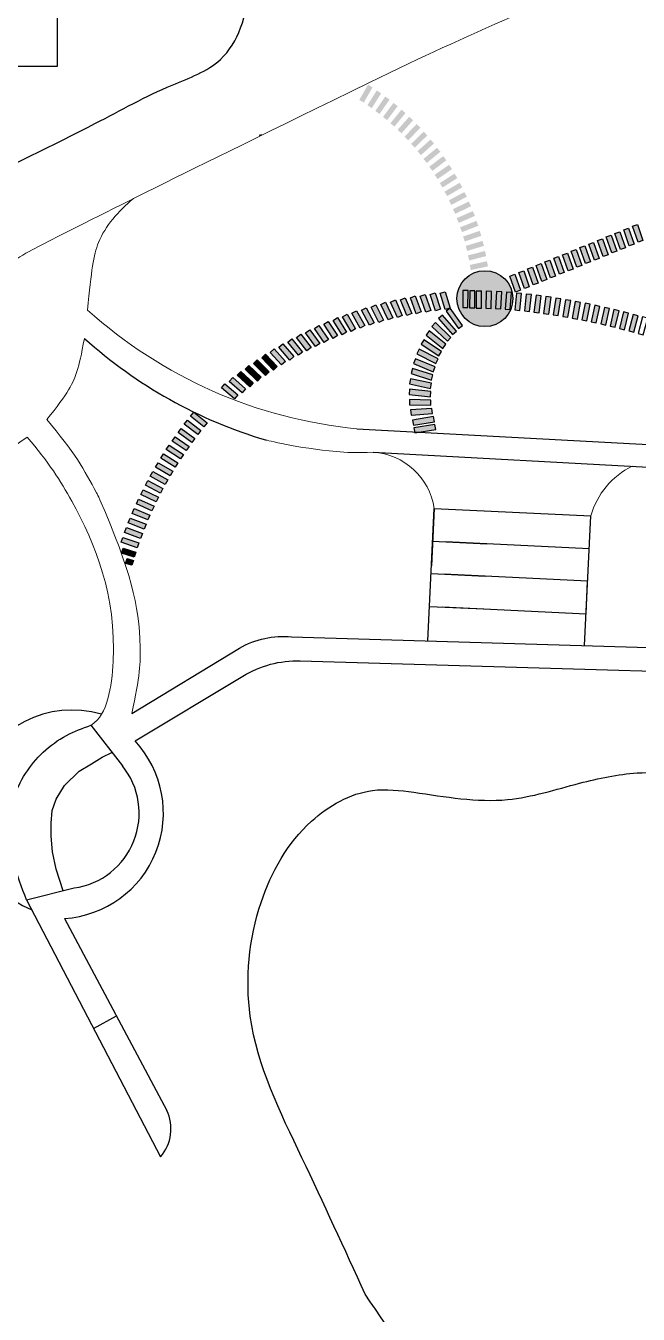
# Model space of a CAD drawing. Header units: millimetres. Extents: x 90409 to 691707, y 23091 to 490317.
# Drawn here: x 183724 to 230597, y 237520 to 336219 of the extents above; entities that cross this region are included whole.
import ezdxf

# ---------------------------------------------------------------- set-up
doc = ezdxf.new("R2010")
doc.units = ezdxf.units.MM
doc.layers.add('ГАЗОН+ТРАТУАР', color=7, linetype='Continuous', lineweight=0)
doc.layers.add('границы проектирования', color=150, linetype='Continuous', lineweight=30)
for name, color, linetype in [('дома', 253, 'Continuous'), ('дороги', 9, 'Continuous'), ('озеро', 253, 'Continuous')]:
    doc.layers.add(name, color=color, linetype=linetype)
doc.layers.add('дорожки', color=252, linetype='Continuous', transparency=0.5)
doc.layers.add('пантон', color=34, linetype='Continuous', transparency=0.2)

# ---------------------------------------------------------------- blocks, each defined once
blk = doc.blocks.new('*U5')
at = {"layer": 'дорожки', "transparency": 33554559}
blk.add_lwpolyline([(400, 4), (0, 0), (11, -1300), (411, -1296)], close=True, dxfattribs=at)
blk = doc.blocks.new('*U6')
at = {"layer": 'дорожки', "color": 0, "linetype": 'ByBlock', "lineweight": -2, "transparency": 16777216}
for p, rotation in [((218591, 314589), 178.9521404017), ((219332, 314572), 178.3460723350755), ((220072, 314538), 176.0471901132295), ((220810, 314481), 175.0555061297709), ((221547, 314411), 174.1030223802936), ((222284, 314329), 173.1866216529818), ((223018, 314235), 172.304372637283), ((223752, 314130), 171.4540791674523), ((224483, 314015), 170.6337763811744), ((225213, 313889), 169.8417486071689), ((225942, 313754), 169.0760828027418), ((226668, 313609), 168.3352574489057), ((227392, 313454), 167.617659980657), ((228115, 313291), 166.9217323042583), ((228835, 313119), 166.2461773477738), ((229554, 312939), 165.5895354334098), ((230270, 312751), 164.9505249306946), ((230984, 312554), 164.3368398636865), ((231697, 312351), 163.7582407753209), ((232407, 312140), 163.2161431126345), ((233115, 311923), 162.7117889366101), ((233821, 311700), 162.2463260975899), ((234526, 311472), 161.8208685756879), ((235229, 311238), 161.4362389618407), ((235930, 311000), 161.093355059717), ((236630, 310758), 160.79305096966)]:
    blk.add_blockref('*U5', p, dxfattribs=dict(at, rotation=rotation))

msp = doc.modelspace()

# ---------------------------------------------------------------- hatches: boundary and pattern name
at = {"layer": 'дорожки', "transparency": 33554559}
h = msp.add_hatch(color=254, dxfattribs=at)
h.dxf.hatch_style = 1
h.paths.add_polyline_path([(210265, 331500), (209918, 331699), (209246, 330535), (209593, 330336)])
h = msp.add_hatch(color=254, dxfattribs=at)
h.dxf.hatch_style = 1
h.paths.add_polyline_path([(210924, 331047), (210586, 331261), (209868, 330124), (210207, 329911)])
h = msp.add_hatch(color=254, dxfattribs=at)
h.dxf.hatch_style = 1
h.paths.add_polyline_path([(211565, 330570), (211236, 330796), (210473, 329689), (210803, 329463)])
h = msp.add_hatch(color=254, dxfattribs=at)
h.dxf.hatch_style = 1
h.paths.add_polyline_path([(212187, 330067), (211867, 330306), (211061, 329230), (211382, 328991)])
h = msp.add_hatch(color=254, dxfattribs=at)
h.dxf.hatch_style = 1
h.paths.add_polyline_path([(212788, 329539), (212478, 329791), (211630, 328748), (211941, 328497)])
h = msp.add_hatch(color=254, dxfattribs=at)
h.dxf.hatch_style = 1
h.paths.add_polyline_path([(213368, 328988), (213068, 329252), (212179, 328244), (212480, 327980)])
h = msp.add_hatch(color=254, dxfattribs=at)
h.dxf.hatch_style = 1
h.paths.add_polyline_path([(213926, 328415), (213636, 328691), (212708, 327719), (212998, 327443)])
h = msp.add_hatch(color=254, dxfattribs=at)
h.dxf.hatch_style = 1
h.paths.add_polyline_path([(214460, 327820), (214181, 328107), (213216, 327172), (213494, 326885)])
h = msp.add_hatch(color=254, dxfattribs=at)
h.dxf.hatch_style = 1
h.paths.add_polyline_path([(214970, 327204), (214703, 327502), (213701, 326607), (213968, 326309)])
h = msp.add_hatch(color=254, dxfattribs=at)
h.dxf.hatch_style = 1
h.paths.add_polyline_path([(215456, 326568), (215201, 326877), (214164, 326022), (214419, 325714)])
h = msp.add_hatch(color=254, dxfattribs=at)
h.dxf.hatch_style = 1
h.paths.add_polyline_path([(215915, 325914), (215673, 326232), (214603, 325419), (214845, 325101)])
h = msp.add_hatch(color=254, dxfattribs=at)
h.dxf.hatch_style = 1
h.paths.add_polyline_path([(216349, 325242), (216119, 325569), (215018, 324800), (215247, 324472)])
h = msp.add_hatch(color=254, dxfattribs=at)
h.dxf.hatch_style = 1
h.paths.add_polyline_path([(216755, 324553), (216538, 324889), (215407, 324164), (215624, 323828)])
h = msp.add_hatch(color=254, dxfattribs=at)
h.dxf.hatch_style = 1
h.paths.add_polyline_path([(217134, 323849), (216931, 324193), (215772, 323513), (215975, 323169)])
h = msp.add_hatch(color=254, dxfattribs=at)
h.dxf.hatch_style = 1
h.paths.add_polyline_path([(217484, 323130), (217295, 323482), (216110, 322849), (216299, 322496)])
h = msp.add_hatch(color=254, dxfattribs=at)
h.dxf.hatch_style = 1
h.paths.add_polyline_path([(217805, 322397), (217630, 322757), (216421, 322171), (216596, 321812)])
h = msp.add_hatch(color=254, dxfattribs=at)
h.dxf.hatch_style = 1
h.paths.add_polyline_path([(218098, 321653), (217937, 322019), (216705, 321482), (216866, 321116)])
h = msp.add_hatch(color=254, dxfattribs=at)
h.dxf.hatch_style = 1
h.paths.add_polyline_path([(218360, 320898), (218214, 321270), (216962, 320782), (217108, 320410)])
h = msp.add_hatch(color=254, dxfattribs=at)
h.dxf.hatch_style = 1
h.paths.add_polyline_path([(230964, 319765), (230587, 319632), (230154, 320858), (230532, 320991)])
h = msp.add_hatch(color=254, dxfattribs=at)
h.dxf.hatch_style = 1
h.paths.add_polyline_path([(218592, 320132), (218461, 320510), (217191, 320072), (217322, 319694)])
h = msp.add_hatch(color=254, dxfattribs=at)
h.dxf.hatch_style = 1
h.paths.add_polyline_path([(228287, 318675), (227909, 318542), (227477, 319769), (227854, 319902)])
h = msp.add_hatch(color=254, dxfattribs=at)
h.dxf.hatch_style = 1
h.paths.add_polyline_path([(228956, 318948), (228579, 318815), (228146, 320041), (228524, 320174)])
h = msp.add_hatch(color=254, dxfattribs=at)
h.dxf.hatch_style = 1
h.paths.add_polyline_path([(229625, 319220), (229248, 319087), (228816, 320313), (229193, 320446)])
h = msp.add_hatch(color=254, dxfattribs=at)
h.dxf.hatch_style = 1
h.paths.add_polyline_path([(230295, 319492), (229917, 319359), (229485, 320585), (229862, 320718)])
h = msp.add_hatch(color=254, dxfattribs=at)
h.dxf.hatch_style = 1
h.paths.add_polyline_path([(218794, 319358), (218678, 319741), (217391, 319354), (217507, 318971)])
h = msp.add_hatch(color=254, dxfattribs=at)
h.dxf.hatch_style = 1
h.paths.add_polyline_path([(218964, 318577), (218864, 318964), (217563, 318629), (217663, 318241)])
h = msp.add_hatch(color=254, dxfattribs=at)
h.dxf.hatch_style = 1
h.paths.add_polyline_path([(225609, 317586), (225232, 317453), (224800, 318679), (225177, 318812)])
h = msp.add_hatch(color=254, dxfattribs=at)
h.dxf.hatch_style = 1
h.paths.add_polyline_path([(226279, 317859), (225901, 317726), (225469, 318952), (225847, 319085)])
h = msp.add_hatch(color=254, dxfattribs=at)
h.dxf.hatch_style = 1
h.paths.add_polyline_path([(226948, 318131), (226571, 317998), (226139, 319224), (226516, 319357)])
h = msp.add_hatch(color=254, dxfattribs=at)
h.dxf.hatch_style = 1
h.paths.add_polyline_path([(227617, 318403), (227240, 318270), (226808, 319496), (227185, 319629)])
h = msp.add_hatch(color=254, dxfattribs=at)
h.dxf.hatch_style = 1
h.paths.add_polyline_path([(219104, 317790), (219019, 318180), (217705, 317897), (217790, 317506)])
h = msp.add_hatch(color=254, dxfattribs=at)
h.dxf.hatch_style = 1
h.paths.add_polyline_path([(223602, 316770), (223224, 316637), (222792, 317863), (223169, 317996)])
h = msp.add_hatch(color=254, dxfattribs=at)
h.dxf.hatch_style = 1
h.paths.add_polyline_path([(224271, 317042), (223894, 316909), (223461, 318135), (223839, 318268)])
h = msp.add_hatch(color=254, dxfattribs=at)
h.dxf.hatch_style = 1
h.paths.add_polyline_path([(224940, 317314), (224563, 317181), (224131, 318407), (224508, 318540)])
at = {"layer": 'дорожки', "transparency": 33554687}
h = msp.add_hatch(color=254, dxfattribs=at)
h.dxf.hatch_style = 1
edge = h.paths.add_edge_path()
edge.add_arc((218862, 315317), 2142, 0, 360)
at = {"layer": 'дорожки', "transparency": 33554559}
h = msp.add_hatch(color=254, dxfattribs=at)
h.dxf.hatch_style = 1
h.paths.add_polyline_path([(221594, 315953), (221216, 315820), (220784, 317046), (221161, 317179)])
h = msp.add_hatch(color=254, dxfattribs=at)
h.dxf.hatch_style = 1
h.paths.add_polyline_path([(222263, 316225), (221886, 316092), (221453, 317318), (221831, 317451)])
h = msp.add_hatch(color=254, dxfattribs=at)
h.dxf.hatch_style = 1
h.paths.add_polyline_path([(222932, 316497), (222555, 316364), (222123, 317590), (222500, 317723)])
h = msp.add_hatch(color=254, dxfattribs=at)
h.dxf.hatch_style = 1
h.paths.add_polyline_path([(216194, 314590), (215810, 314478), (215445, 315726), (215829, 315838)])
h = msp.add_hatch(color=254, dxfattribs=at)
h.dxf.hatch_style = 1
h.paths.add_polyline_path([(217673, 314689), (217284, 314596), (216981, 315860), (217370, 315953)])
h = msp.add_hatch(color=254, dxfattribs=at)
h.dxf.hatch_style = 1
h.paths.add_polyline_path([(217165, 314632), (217565, 314629), (217578, 315929), (217178, 315932)])
h = msp.add_hatch(color=254, dxfattribs=at)
h.dxf.hatch_style = 1
h.paths.add_polyline_path([(217686, 314607), (218086, 314604), (218099, 315917), (217699, 315921)])
h = msp.add_hatch(color=254, dxfattribs=at)
h.dxf.hatch_style = 1
h.paths.add_polyline_path([(218415, 314711), (218023, 314628), (217752, 315899), (218143, 315983)])
h = msp.add_hatch(color=254, dxfattribs=at)
h.dxf.hatch_style = 1
h.paths.add_polyline_path([(218228, 315846), (217855, 315703), (218407, 314165), (218781, 314308)])
h = msp.add_hatch(color=254, dxfattribs=at)
h.dxf.hatch_style = 1
h.paths.add_polyline_path([(218191, 314593), (218591, 314589), (218604, 315889), (218204, 315893)])
h = msp.add_hatch(color=254, dxfattribs=at)
h.dxf.hatch_style = 1
h.paths.add_polyline_path([(219156, 314715), (218763, 314641), (218523, 315919), (218916, 315993)])
h = msp.add_hatch(color=254, dxfattribs=at)
h.dxf.hatch_style = 1
h.paths.add_polyline_path([(218969, 316133), (218584, 316024), (218992, 314442), (219377, 314550)])
h = msp.add_hatch(color=254, dxfattribs=at)
h.dxf.hatch_style = 1
h.paths.add_polyline_path([(218932, 314580), (219332, 314572), (219358, 315872), (218958, 315880)])
h = msp.add_hatch(color=254, dxfattribs=at)
h.dxf.hatch_style = 1
h.paths.add_polyline_path([(219672, 314562), (220072, 314538), (220150, 315836), (219750, 315860)])
h = msp.add_hatch(color=254, dxfattribs=at)
h.dxf.hatch_style = 1
h.paths.add_polyline_path([(211810, 313857), (211447, 313689), (210902, 314869), (211265, 315037)])
h = msp.add_hatch(color=254, dxfattribs=at)
h.dxf.hatch_style = 1
h.paths.add_polyline_path([(212532, 314024), (212165, 313865), (211649, 315058), (212016, 315217)])
h = msp.add_hatch(color=254, dxfattribs=at)
h.dxf.hatch_style = 1
h.paths.add_polyline_path([(213259, 314173), (212888, 314024), (212401, 315229), (212772, 315379)])
h = msp.add_hatch(color=254, dxfattribs=at)
h.dxf.hatch_style = 1
h.paths.add_polyline_path([(213988, 314305), (213614, 314164), (213157, 315382), (213532, 315522)])
h = msp.add_hatch(color=254, dxfattribs=at)
h.dxf.hatch_style = 1
h.paths.add_polyline_path([(214721, 314418), (214343, 314287), (213917, 315515), (214295, 315646)])
h = msp.add_hatch(color=254, dxfattribs=at)
h.dxf.hatch_style = 1
h.paths.add_polyline_path([(215456, 314513), (215075, 314391), (214680, 315630), (215061, 315752)])
h = msp.add_hatch(color=254, dxfattribs=at)
h.dxf.hatch_style = 1
h.paths.add_polyline_path([(217517, 315493), (217158, 315316), (217850, 313835), (218209, 314012)])
h = msp.add_hatch(color=254, dxfattribs=at)
h.dxf.hatch_style = 1
h.paths.add_polyline_path([(220411, 314512), (220810, 314481), (220911, 315777), (220512, 315808)])
h = msp.add_hatch(color=254, dxfattribs=at)
h.dxf.hatch_style = 1
h.paths.add_polyline_path([(221149, 314448), (221547, 314411), (221670, 315705), (221271, 315742)])
h = msp.add_hatch(color=254, dxfattribs=at)
h.dxf.hatch_style = 1
h.paths.add_polyline_path([(221886, 314372), (222284, 314329), (222426, 315621), (222029, 315665)])
h = msp.add_hatch(color=254, dxfattribs=at)
h.dxf.hatch_style = 1
h.paths.add_polyline_path([(222622, 314285), (223018, 314235), (223181, 315525), (222784, 315575)])
h = msp.add_hatch(color=254, dxfattribs=at)
h.dxf.hatch_style = 1
h.paths.add_polyline_path([(223356, 314186), (223752, 314130), (223934, 315417), (223537, 315473)])
h = msp.add_hatch(color=254, dxfattribs=at)
h.dxf.hatch_style = 1
h.paths.add_polyline_path([(224088, 314077), (224483, 314015), (224684, 315299), (224288, 315361)])
h = msp.add_hatch(color=254, dxfattribs=at)
h.dxf.hatch_style = 1
h.paths.add_polyline_path([(224819, 313956), (225213, 313889), (225431, 315171), (225037, 315238)])
h = msp.add_hatch(color=254, dxfattribs=at)
h.dxf.hatch_style = 1
h.paths.add_polyline_path([(225548, 313826), (225942, 313754), (226177, 315032), (225783, 315105)])
h = msp.add_hatch(color=254, dxfattribs=at)
h.dxf.hatch_style = 1
h.paths.add_polyline_path([(226275, 313686), (226668, 313609), (226919, 314884), (226527, 314962)])
h = msp.add_hatch(color=254, dxfattribs=at)
h.dxf.hatch_style = 1
h.paths.add_polyline_path([(208969, 313011), (208624, 312808), (207965, 313928), (208309, 314131)])
h = msp.add_hatch(color=254, dxfattribs=at)
h.dxf.hatch_style = 1
h.paths.add_polyline_path([(209671, 313249), (209321, 313054), (208690, 314191), (209040, 314385)])
h = msp.add_hatch(color=254, dxfattribs=at)
h.dxf.hatch_style = 1
h.paths.add_polyline_path([(210379, 313469), (210025, 313283), (209421, 314435), (209776, 314621)])
h = msp.add_hatch(color=254, dxfattribs=at)
h.dxf.hatch_style = 1
h.paths.add_polyline_path([(211092, 313672), (210733, 313495), (210159, 314661), (210518, 314838)])
h = msp.add_hatch(color=254, dxfattribs=at)
h.dxf.hatch_style = 1
h.paths.add_polyline_path([(215620, 314063), (215323, 313794), (216394, 312560), (216690, 312828)])
h = msp.add_hatch(color=254, dxfattribs=at)
h.dxf.hatch_style = 1
h.paths.add_polyline_path([(216207, 314597), (215887, 314357), (216840, 313029), (217159, 313269)])
h = msp.add_hatch(color=254, dxfattribs=at)
h.dxf.hatch_style = 1
h.paths.add_polyline_path([(227001, 313537), (227392, 313454), (227660, 314727), (227268, 314809)])
h = msp.add_hatch(color=254, dxfattribs=at)
h.dxf.hatch_style = 1
h.paths.add_polyline_path([(227724, 313378), (228115, 313291), (228398, 314560), (228007, 314647)])
h = msp.add_hatch(color=254, dxfattribs=at)
h.dxf.hatch_style = 1
h.paths.add_polyline_path([(228446, 313211), (228835, 313119), (229133, 314385), (228744, 314476)])
h = msp.add_hatch(color=254, dxfattribs=at)
h.dxf.hatch_style = 1
h.paths.add_polyline_path([(229166, 313035), (229554, 312939), (229866, 314201), (229478, 314297)])
h = msp.add_hatch(color=254, dxfattribs=at)
h.dxf.hatch_style = 1
h.paths.add_polyline_path([(229883, 312851), (230270, 312751), (230597, 314009), (230209, 314109)])
h = msp.add_hatch(color=254, dxfattribs=at)
h.dxf.hatch_style = 1
h.paths.add_polyline_path([(206225, 311888), (205902, 311652), (205135, 312702), (205458, 312938)])
h = msp.add_hatch(color=254, dxfattribs=at)
h.dxf.hatch_style = 1
h.paths.add_polyline_path([(206900, 312194), (206571, 311966), (205831, 313035), (206160, 313263)])
h = msp.add_hatch(color=254, dxfattribs=at)
h.dxf.hatch_style = 1
h.paths.add_polyline_path([(207583, 312484), (207249, 312264), (206535, 313350), (206869, 313570)])
h = msp.add_hatch(color=254, dxfattribs=at)
h.dxf.hatch_style = 1
h.paths.add_polyline_path([(208273, 312756), (207933, 312544), (207246, 313648), (207586, 313859)])
h = msp.add_hatch(color=254, dxfattribs=at)
h.dxf.hatch_style = 1
h.paths.add_polyline_path([(215084, 313477), (214814, 313182), (215994, 312051), (216264, 312346)])
h = msp.add_hatch(color=254, dxfattribs=at)
h.dxf.hatch_style = 1
h.paths.add_polyline_path([(204898, 311227), (204587, 310975), (203769, 311986), (204080, 312237)])
h = msp.add_hatch(color=254, dxfattribs=at)
h.dxf.hatch_style = 1
h.paths.add_polyline_path([(205557, 311566), (205240, 311322), (204448, 312352), (204765, 312596)])
h = msp.add_hatch(color=254, dxfattribs=at)
h.dxf.hatch_style = 1
h.paths.add_polyline_path([(214186, 312168), (213975, 311829), (215342, 310934), (215554, 311274)])
h = msp.add_hatch(color=254, dxfattribs=at)
h.dxf.hatch_style = 1
h.paths.add_polyline_path([(214605, 312843), (214363, 312525), (215642, 311508), (215884, 311826)])
h = msp.add_hatch(color=254, dxfattribs=at)
h.dxf.hatch_style = 1
h.paths.add_polyline_path([(202973, 310113), (202681, 309840), (201791, 310787), (202082, 311061)])
h = msp.add_hatch(color=254, dxfattribs=at)
h.dxf.hatch_style = 1
h.paths.add_polyline_path([(203605, 310500), (203307, 310234), (202440, 311203), (202738, 311469)])
h = msp.add_hatch(color=254, dxfattribs=at)
h.dxf.hatch_style = 1
h.paths.add_polyline_path([(204247, 310872), (203942, 310612), (203100, 311602), (203404, 311862)])
h = msp.add_hatch(color=254, dxfattribs=at)
h.dxf.hatch_style = 1
h.paths.add_polyline_path([(213831, 311458), (213652, 311100), (215097, 310336), (215276, 310693)])
h = msp.add_hatch(color=254, dxfattribs=at)
h.dxf.hatch_style = 1
h.paths.add_polyline_path([(201737, 309293), (201460, 309005), (200524, 309907), (200801, 310195)])
h = msp.add_hatch(color=254, dxfattribs=at)
h.dxf.hatch_style = 1
h.paths.add_polyline_path([(202350, 309711), (202065, 309430), (201152, 310355), (201436, 310636)])
h = msp.add_hatch(color=254, dxfattribs=at)
h.dxf.hatch_style = 1
h.paths.add_polyline_path([(213326, 309954), (213215, 309570), (214775, 309083), (214886, 309468)])
h = msp.add_hatch(color=254, dxfattribs=at)
h.dxf.hatch_style = 1
h.paths.add_polyline_path([(213544, 310718), (213398, 310345), (214907, 309717), (215053, 310089)])
h = msp.add_hatch(color=254, dxfattribs=at)
h.dxf.hatch_style = 1
h.paths.add_polyline_path([(200544, 308413), (200281, 308112), (199302, 308966), (199565, 309268)])
h = msp.add_hatch(color=254, dxfattribs=at)
h.dxf.hatch_style = 1
h.paths.add_polyline_path([(201135, 308861), (200865, 308566), (199907, 309444), (200177, 309739)])
h = msp.add_hatch(color=254, dxfattribs=at)
h.dxf.hatch_style = 1
h.paths.add_polyline_path([(213179, 309173), (213104, 308780), (214703, 308440), (214777, 308833)])
h = msp.add_hatch(color=254, dxfattribs=at)
h.dxf.hatch_style = 1
h.paths.add_polyline_path([(199964, 307951), (199709, 307643), (198708, 308473), (198964, 308781)])
h = msp.add_hatch(color=254, dxfattribs=at)
h.dxf.hatch_style = 1
h.paths.add_polyline_path([(213105, 308383), (213067, 307985), (214690, 307793), (214728, 308191)])
h = msp.add_hatch(color=254, dxfattribs=at)
h.dxf.hatch_style = 1
h.paths.add_polyline_path([(213104, 307589), (213103, 307189), (214736, 307148), (214738, 307548)])
h = msp.add_hatch(color=254, dxfattribs=at)
h.dxf.hatch_style = 1
h.paths.add_polyline_path([(197128, 305217), (196884, 304899), (195853, 305690), (196096, 306007)])
h = msp.add_hatch(color=254, dxfattribs=at)
h.dxf.hatch_style = 1
h.paths.add_polyline_path([(197605, 305807), (197354, 305496), (196342, 306312), (196594, 306623)])
h = msp.add_hatch(color=254, dxfattribs=at)
h.dxf.hatch_style = 1
h.paths.add_polyline_path([(213176, 306798), (213212, 306399), (214843, 306509), (214807, 306908)])
h = msp.add_hatch(color=254, dxfattribs=at)
h.dxf.hatch_style = 1
h.paths.add_polyline_path([(213321, 306017), (213394, 305623), (215007, 305883), (214935, 306277)])
h = msp.add_hatch(color=254, dxfattribs=at)
h.dxf.hatch_style = 1
h.paths.add_polyline_path([(196665, 304615), (196430, 304291), (195378, 305056), (195614, 305379)])
h = msp.add_hatch(color=254, dxfattribs=at)
h.dxf.hatch_style = 1
h.paths.add_polyline_path([(213417, 305425), (213489, 305032), (215103, 305291), (215030, 305685)])
h = msp.add_hatch(color=254, dxfattribs=at)
h.dxf.hatch_style = 1
h.paths.add_polyline_path([(195786, 303377), (195568, 303042), (194479, 303753), (194698, 304088)])
h = msp.add_hatch(color=254, dxfattribs=at)
h.dxf.hatch_style = 1
h.paths.add_polyline_path([(196218, 304002), (195991, 303672), (194920, 304410), (195147, 304739)])
h = msp.add_hatch(color=254, dxfattribs=at)
h.dxf.hatch_style = 1
h.paths.add_polyline_path([(195371, 302742), (195161, 302402), (194054, 303084), (194264, 303425)])
h = msp.add_hatch(color=254, dxfattribs=at)
h.dxf.hatch_style = 1
h.paths.add_polyline_path([(194588, 301441), (194395, 301091), (193256, 301717), (193449, 302067)])
h = msp.add_hatch(color=254, dxfattribs=at)
h.dxf.hatch_style = 1
h.paths.add_polyline_path([(194971, 302097), (194770, 301751), (193646, 302406), (193848, 302751)])
h = msp.add_hatch(color=254, dxfattribs=at)
h.dxf.hatch_style = 1
h.paths.add_polyline_path([(194221, 300777), (194038, 300421), (192883, 301018), (193067, 301374)])
h = msp.add_hatch(color=254, dxfattribs=at)
h.dxf.hatch_style = 1
h.paths.add_polyline_path([(193872, 300103), (193697, 299743), (192528, 300311), (192702, 300671)])
h = msp.add_hatch(color=254, dxfattribs=at)
h.dxf.hatch_style = 1
h.paths.add_polyline_path([(193224, 298730), (193068, 298362), (191871, 298870), (192027, 299238)])
h = msp.add_hatch(color=254, dxfattribs=at)
h.dxf.hatch_style = 1
h.paths.add_polyline_path([(193539, 299421), (193374, 299056), (192190, 299595), (192356, 299959)])
h = msp.add_hatch(color=254, dxfattribs=at)
h.dxf.hatch_style = 1
h.paths.add_polyline_path([(192926, 298032), (192779, 297660), (191570, 298137), (191717, 298509)])
h = msp.add_hatch(color=254, dxfattribs=at)
h.dxf.hatch_style = 1
h.paths.add_polyline_path([(192646, 297326), (192509, 296951), (191288, 297398), (191426, 297773)])
h = msp.add_hatch(color=254, dxfattribs=at)
h.dxf.hatch_style = 1
h.paths.add_polyline_path([(192384, 296614), (192256, 296235), (191025, 296651), (191153, 297030)])
h = msp.add_hatch(color=254, dxfattribs=at)
h.dxf.hatch_style = 1
h.paths.add_polyline_path([(192140, 295895), (192022, 295513), (191056, 295809), (191175, 296191)])
h = msp.add_hatch(color=254, dxfattribs=at)
h.dxf.hatch_style = 1
h.paths.add_polyline_path([(191957, 295270), (191839, 294888), (191356, 295036), (191474, 295418)])

# ---------------------------------------------------------------- linework, layer by layer
at = {"transparency": 33554559}
for p, q in [((214496, 289097), (214986, 299250)), ((214986, 299250), (226970, 298672)), ((226491, 288741), (226970, 298672)), ((215864, 296704), (226850, 296175)), ((215864, 296704), (226850, 296175)), ((226729, 293678), (215744, 294207)), ((226609, 291181), (226729, 293678)), ((215623, 291696), (226609, 291181))]:
    msp.add_line(p, q, dxfattribs=at)
at = {"layer": 'ГАЗОН+ТРАТУАР', "transparency": 33554559}
for centre, radius, start, end in [((212570, 341187), 36011, 227.9539, 264.42727), ((212339, 339010), 36011, 227.9539, 253.45029), ((209963, 298488), 5081, 8.6235, 85.99144), ((232836, 297008), 6098, 116.2036, 164.16488)]:
    msp.add_arc(centre, radius, start, end, dxfattribs=at)
at = {"layer": 'ГАЗОН+ТРАТУАР'}
for points, knots in [([(213041, 333330), (219693, 336461), (228026, 340099), (237165, 343463), (239097, 344209), (241472, 345165), (244214, 345229), (245381, 344088), (245924, 343677), (251190, 340627)], [106736.631051, 106736.631051, 106736.631051, 106736.631051, 133028.354001, 134158.678179, 135961.822497, 139223.682695, 141974.031432, 143374.402725, 143998.997221, 143998.997221, 143998.997221, 143998.997221]), ([(163436, 250988), (164485, 251138), (167266, 251536), (171201, 254167), (172109, 258541), (171843, 266267), (171499, 279127), (175599, 295471), (176690, 307105), (178053, 313254), (179592, 315227), (182005, 317960), (189707, 321845), (196303, 325194), (213041, 333330)], [0, 0, 0, 0, 3183.046935, 8442.073537, 12842.810422, 15878.305222, 31764.142261, 51073.499762, 66092.581984, 66829.789096, 69881.257185, 73359.556837, 77730.8141, 95422.313788, 95422.313788, 95422.313788, 95422.313788]), ([(188452, 314445), (188756, 317497), (189065, 320075), (190791, 321994), (191960, 322988)], [29471.592852, 29471.592852, 29471.592852, 29471.592852, 32900.241046, 37354.983009, 37354.983009, 37354.983009, 37354.983009]), ([(185331, 306050), (186952, 308035), (187738, 309675), (187952, 310983), (188221, 312268)], [16296.872267, 16296.872267, 16296.872267, 16296.872267, 21292.036041, 25428.422099, 25428.422099, 25428.422099, 25428.422099]), ([(175093, 295118), (175703, 296201), (177210, 298715), (179188, 301179), (180686, 302436), (183824, 304715)], [3271.104143, 3271.104143, 3271.104143, 3271.104143, 6997.884172, 12073.144923, 12737.074546, 12737.074546, 12737.074546, 12737.074546])]:
    msp.add_open_spline(points, degree=3, knots=knots, dxfattribs=at)
at = {"layer": 'ГАЗОН+ТРАТУАР', "transparency": 33554559}
for points, knots in [([(185331, 306050), (187373, 303674), (188329, 301994), (189256, 300198), (189401, 299909)], [813.629984, 813.629984, 813.629984, 813.629984, 7408.508272, 7912.780622, 7912.780622, 7912.780622, 7912.780622]), ([(183824, 304715), (185482, 302783), (188336, 298274), (191268, 291093), (189958, 283441), (188778, 282679)], [1431.522883, 1431.522883, 1431.522883, 1431.522883, 7517.180236, 20654.35095, 25722.787531, 25722.787531, 25722.787531, 25722.787531]), ([(202081, 304490), (202081, 304490), (205152, 303705), (209042, 303493), (210318, 303556)], [3373.017577, 3373.017577, 3373.017577, 3373.017577, 20105.372273, 24370.657747, 24370.657747, 24370.657747, 24370.657747]), ([(189401, 299909), (191745, 294491), (192623, 290946), (192473, 286343), (191833, 283528)], [12713.166378, 12713.166378, 12713.166378, 12713.166378, 20640.821302, 23361.78914, 23361.78914, 23361.78914, 23361.78914])]:
    msp.add_open_spline(points, degree=3, knots=knots, dxfattribs=at)
at = {"layer": 'границы проектирования', "transparency": 33554559}
msp.add_arc((221817, 307828), 8690, 111.50692, 111.512, dxfattribs=at)
at = {"layer": 'дома'}
for p, q in [((186147, 333126), (186147, 340034)), ((171551, 333126), (186147, 333126))]:
    msp.add_line(p, q, dxfattribs=at)
at = {"layer": 'дома', "transparency": 33554559}
msp.add_line((188910, 259415), (190659, 260385), dxfattribs=at)
for centre, radius, start, end in [((202042, 326916), 1000, 106.57137, 116.3039), ((212339, 339010), 36011, 227.9539, 253.45029), ((212339, 339010), 36011, 227.9539, 253.45029), ((212339, 339010), 36011, 227.9539, 253.45029)]:
    msp.add_arc(centre, radius, start, end, dxfattribs=at)
at = {"layer": 'дороги'}
msp.add_spline([(176601, 352984), (168412, 354101), (167198, 354043), (166216, 352888), (165927, 350752), (165465, 339550), (164714, 328810), (166158, 322823), (169611, 319373), (172546, 320005), (179222, 323686), (189063, 328746), (194933, 331679), (198616, 333634), (200170, 336049), (200745, 339269), (200630, 344675), (200438, 356410), (200255, 365847), (200071, 370703), (198971, 372810), (195578, 374185), (192552, 374826), (181824, 374918), (174214, 374734), (167829, 369854), (167701, 363934), (170470, 361747), (175479, 361029)], degree=3, dxfattribs=at)
at = {"layer": 'дорожки', "transparency": 33554559}
for p, q in [((209073, 305346), (267362, 302180)), ((210318, 303556), (268607, 300390)), ((210318, 303556), (268607, 300390)), ((214986, 299250), (214774, 294855)), ((214986, 299250), (214880, 297052)), ((214880, 297052), (214774, 294855))]:
    msp.add_line(p, q, dxfattribs=at)
for points in [[(230964, 319765), (230587, 319632), (230154, 320858), (230532, 320991)], [(228287, 318675), (227909, 318542), (227477, 319769), (227854, 319902)], [(228956, 318948), (228579, 318815), (228146, 320041), (228524, 320174)], [(229625, 319220), (229248, 319087), (228816, 320313), (229193, 320446)], [(230295, 319492), (229917, 319359), (229485, 320585), (229862, 320718)], [(225609, 317586), (225232, 317453), (224800, 318679), (225177, 318812)], [(226279, 317859), (225901, 317726), (225469, 318952), (225847, 319085)], [(226948, 318131), (226571, 317998), (226139, 319224), (226516, 319357)], [(227617, 318403), (227240, 318270), (226808, 319496), (227185, 319629)], [(223602, 316770), (223224, 316637), (222792, 317863), (223169, 317996)], [(224271, 317042), (223894, 316909), (223461, 318135), (223839, 318268)], [(224940, 317314), (224563, 317181), (224131, 318407), (224508, 318540)], [(221594, 315953), (221216, 315820), (220784, 317046), (221161, 317179)], [(222263, 316225), (221886, 316092), (221453, 317318), (221831, 317451)], [(222932, 316497), (222555, 316364), (222123, 317590), (222500, 317723)], [(216194, 314590), (215810, 314478), (215445, 315726), (215829, 315838)], [(216194, 314590), (215810, 314478), (215445, 315726), (215829, 315838)], [(217165, 314632), (217565, 314629), (217578, 315929), (217178, 315932)], [(217686, 314607), (218086, 314604), (218099, 315917), (217699, 315921)], [(217686, 314607), (218086, 314604), (218099, 315917), (217699, 315921)], [(211810, 313857), (211447, 313689), (210902, 314869), (211265, 315037)], [(212532, 314024), (212165, 313865), (211649, 315058), (212016, 315217)], [(213259, 314173), (212888, 314024), (212401, 315229), (212772, 315379)], [(213988, 314305), (213614, 314164), (213157, 315382), (213532, 315522)], [(214721, 314418), (214343, 314287), (213917, 315515), (214295, 315646)], [(215456, 314513), (215075, 314391), (214680, 315630), (215061, 315752)], [(208969, 313011), (208624, 312808), (207965, 313928), (208309, 314131)], [(209671, 313249), (209321, 313054), (208690, 314191), (209040, 314385)], [(210379, 313469), (210025, 313283), (209421, 314435), (209776, 314621)], [(211092, 313672), (210733, 313495), (210159, 314661), (210518, 314838)], [(215620, 314063), (215323, 313794), (216394, 312560), (216690, 312828)], [(216207, 314597), (215887, 314357), (216840, 313029), (217159, 313269)], [(206225, 311888), (205902, 311652), (205135, 312702), (205458, 312938)], [(206900, 312194), (206571, 311966), (205831, 313035), (206160, 313263)], [(207583, 312484), (207249, 312264), (206535, 313350), (206869, 313570)], [(208273, 312756), (207933, 312544), (207246, 313648), (207586, 313859)], [(215084, 313477), (214814, 313182), (215994, 312051), (216264, 312346)], [(204898, 311227), (204587, 310975), (203769, 311986), (204080, 312237)], [(205557, 311566), (205240, 311322), (204448, 312352), (204765, 312596)], [(214186, 312168), (213975, 311829), (215342, 310934), (215554, 311274)], [(214605, 312843), (214363, 312525), (215642, 311508), (215884, 311826)], [(202973, 310113), (202681, 309840), (201791, 310787), (202082, 311061)], [(203605, 310500), (203307, 310234), (202440, 311203), (202738, 311469)], [(204247, 310872), (203942, 310612), (203100, 311602), (203404, 311862)], [(213831, 311458), (213652, 311100), (215097, 310336), (215276, 310693)], [(201737, 309293), (201460, 309005), (200524, 309907), (200801, 310195)], [(202350, 309711), (202065, 309430), (201152, 310355), (201436, 310636)], [(213326, 309954), (213215, 309570), (214775, 309083), (214886, 309468)], [(213544, 310718), (213398, 310345), (214907, 309717), (215053, 310089)], [(200544, 308413), (200281, 308112), (199302, 308966), (199565, 309268)], [(201135, 308861), (200865, 308566), (199907, 309444), (200177, 309739)], [(213179, 309173), (213104, 308780), (214703, 308440), (214777, 308833)], [(199964, 307951), (199709, 307643), (198708, 308473), (198964, 308781)], [(213105, 308383), (213067, 307985), (214690, 307793), (214728, 308191)], [(213104, 307589), (213103, 307189), (214736, 307148), (214738, 307548)], [(197128, 305217), (196884, 304899), (195853, 305690), (196096, 306007)], [(197605, 305807), (197354, 305496), (196342, 306312), (196594, 306623)], [(213176, 306798), (213212, 306399), (214843, 306509), (214807, 306908)], [(213321, 306017), (213394, 305623), (215007, 305883), (214935, 306277)], [(196665, 304615), (196430, 304291), (195378, 305056), (195614, 305379)], [(213417, 305425), (213489, 305032), (215103, 305291), (215030, 305685)], [(195786, 303377), (195568, 303042), (194479, 303753), (194698, 304088)], [(196218, 304002), (195991, 303672), (194920, 304410), (195147, 304739)], [(195371, 302742), (195161, 302402), (194054, 303084), (194264, 303425)], [(194588, 301441), (194395, 301091), (193256, 301717), (193449, 302067)], [(194971, 302097), (194770, 301751), (193646, 302406), (193848, 302751)], [(194221, 300777), (194038, 300421), (192883, 301018), (193067, 301374)], [(193872, 300103), (193697, 299743), (192528, 300311), (192702, 300671)], [(193224, 298730), (193068, 298362), (191871, 298870), (192027, 299238)], [(193539, 299421), (193374, 299056), (192190, 299595), (192356, 299959)], [(192926, 298032), (192779, 297660), (191570, 298137), (191717, 298509)], [(192646, 297326), (192509, 296951), (191288, 297398), (191426, 297773)], [(192384, 296614), (192256, 296235), (191025, 296651), (191153, 297030)], [(192140, 295895), (192022, 295513), (191056, 295809), (191175, 296191)], [(191957, 295270), (191839, 294888), (191356, 295036), (191474, 295418)]]:
    msp.add_lwpolyline(points, close=True, dxfattribs=at)
for points in [[(214865, 296738), (219013, 296538)], [(214865, 296738), (219013, 296538)], [(214745, 294255), (217473, 294124)], [(214745, 294255), (218894, 294056)], [(214624, 291744), (218773, 291544)]]:
    msp.add_lwpolyline(points, dxfattribs=at)
msp.add_circle((218862, 315317), 2142, dxfattribs=at)
for p in [(214956, 298622), (214895, 297366), (214925, 297994), (214835, 296110), (214865, 296738), (214804, 295483)]:
    msp.add_point(p, dxfattribs=at)
at = {"layer": 'озеро'}
for points, knots in [([(209697, 239067), (208111, 242535), (204933, 249483), (200115, 259233), (201045, 268783), (204620, 275174), (209537, 277982), (214781, 277361), (220130, 276367), (225720, 278187), (231046, 279299), (237268, 278582), (242827, 276438), (247919, 274143), (253507, 273777), (257708, 273445), (260253, 272944)], [0, 0, 0, 0, 11498.23616, 23040.216358, 31801.80266, 39110.662974, 44353.961299, 47508.32174, 54713.229087, 60368.102708, 64841.155225, 70983.647238, 78780.143978, 82711.926295, 87601.134829, 95379.736227, 95379.736227, 95379.736227, 95379.736227]), ([(263288, 272192), (265445, 271543), (270828, 269255), (277217, 263225), (283463, 252745), (287671, 239363), (285109, 223721), (280411, 208783), (263890, 197874), (243470, 206158), (228418, 217624), (216569, 228814), (211790, 235945), (209697, 239067)], [98496.287296, 98496.287296, 98496.287296, 98496.287296, 105216.318293, 115800.064762, 124146.950746, 141798.283941, 156292.364533, 171154.762978, 187791.471941, 208554.395282, 231237.578942, 245685.068478, 256940.810209, 256940.810209, 256940.810209, 256940.810209])]:
    msp.add_open_spline(points, degree=3, knots=knots, dxfattribs=at)
at = {"layer": 'пантон'}
msp.add_line((183778, 269264), (187437, 270171), dxfattribs=at)
at = {"layer": 'пантон', "color": 0}
for points in [[(191833, 283528), (200080, 288549, -0.159022), (204072, 289406), (256978, 287837, 0.201149), (268445, 291359), (270728, 293650)], [(186683, 267839, 0.632788), (192087, 281433), (200346, 286402, -0.14558), (204731, 287569), (255253, 286103, -0.555307), (261096, 273816), (252505, 264923)]]:
    msp.add_lwpolyline(points, format="xyb", dxfattribs=at)
at = {"layer": 'пантон'}
for points in [[(188704, 282634), (188778, 282679)], [(188704, 282634), (191124, 279518)], [(183778, 269264), (194042, 249565)], [(186683, 267839), (194527, 253133)]]:
    msp.add_lwpolyline(points, dxfattribs=at)
at = {"layer": 'пантон', "transparency": 33554559}
msp.add_lwpolyline([(186588, 269961), (186041, 271621), (185769, 272939), (185669, 274147), (185664, 275132), (185737, 276105), (186049, 276984), (186685, 278022), (187807, 279114), (188744, 279676), (189578, 280184), (190318, 280556)], dxfattribs=at)
at = {"layer": 'пантон'}
for centre, radius, start, end in [((187273, 275834), 7969, 73.64622, 247.17898), ((186620, 275894), 5781, 278.13203, 38.81987), ((191500, 251728), 3337, 319.61368, 24.90075)]:
    msp.add_arc(centre, radius, start, end, dxfattribs=at)
at = {"layer": 'пантон', "transparency": 33554559}
msp.add_spline([(183778, 269264), (182805, 272181), (182805, 277004), (185058, 280570), (186842, 281856), (188704, 282634)], degree=3, dxfattribs=at)

# ---------------------------------------------------------------- block references
at = {"layer": 'дорожки', "transparency": 33554559}
msp.add_blockref('*U6', (0, 0), dxfattribs=at)

doc.saveas('drawing.dxf')
